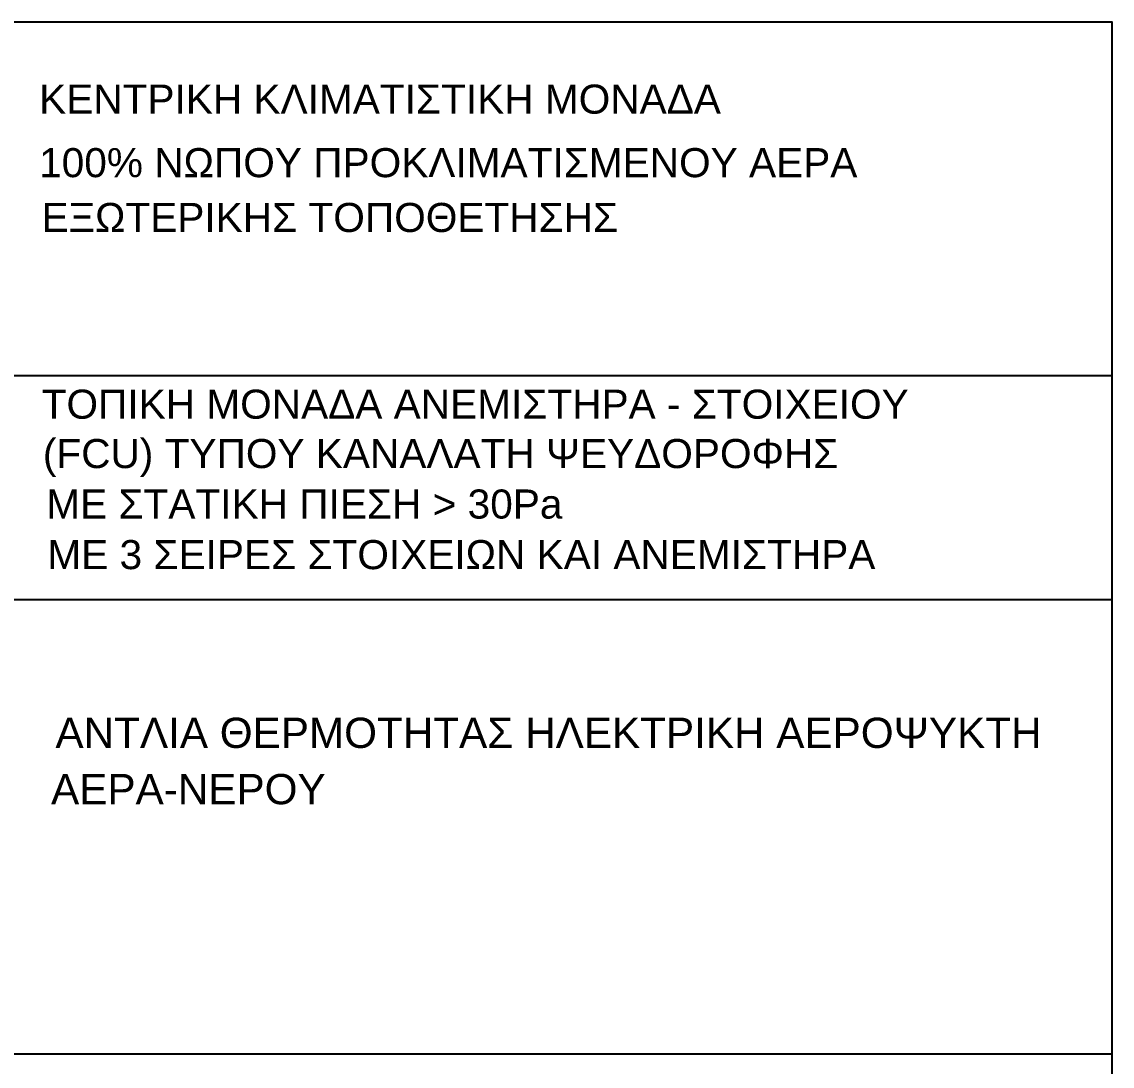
# Model space of a CAD drawing. Header units: metres. Extents: x -11 to 85, y -301 to 135.
# Drawn here: x 68.056 to 72.557, y -176.393 to -172.083 of the extents above; entities that cross this region are included whole.
import ezdxf

# ---------------------------------------------------------------- set-up
doc = ezdxf.new("R2010")
doc.units = ezdxf.units.M
doc.header["$LTSCALE"] = 0.036
doc.layers.add('mihanologika text', color=20, linetype='Continuous')
doc.styles.add('TSK_OM', font='arial.ttf')

msp = doc.modelspace()

# ---------------------------------------------------------------- linework, layer by layer
at = {"layer": 'mihanologika text'}
for p, q in [((64.1459, -172.0833), (72.5567, -172.0833)), ((64.1459, -173.5426), (72.5567, -173.5426)), ((64.1459, -174.4667), (72.5567, -174.4667)), ((64.1459, -176.3416), (72.5567, -176.3416))]:
    msp.add_line(p, q, dxfattribs=at)
msp.add_lwpolyline([(64.1459, -172.0833), (72.5553, -172.0833), (72.5553, -180.818), (64.1459, -180.818)], close=True, dxfattribs=at)

# ---------------------------------------------------------------- texts
at = {"layer": 'mihanologika text', "style": 'TSK_OM'}
for s, height, p in [('ΚΕΝΤΡΙΚΗ ΚΛΙΜΑΤΙΣΤΙΚΗ ΜΟΝΑΔΑ', 0.12, (68.1275, -172.4623, 2.0774)), ('100%%% ΝΩΠΟΥ ΠΡΟΚΛΙΜΑΤΙΣΜΕΝΟΥ ΑΕΡΑ ', 0.12, (68.1275, -172.7244, 2.0774)), ('ΕΞΩΤΕΡΙΚΗΣ ΤΟΠΟΘΕΤΗΣΗΣ', 0.12, (68.1377, -172.9506, 2.0774)), ('ΤΟΠΙΚΗ ΜΟΝΑΔΑ ΑΝΕΜΙΣΤΗΡΑ - ΣΤΟΙΧΕΙΟΥ', 0.12, (68.138, -173.7211, 0.6901)), ('(FCU) TYΠΟΥ ΚΑΝΑΛΑΤΗ ΨΕΥΔΟΡΟΦΗΣ', 0.12, (68.143, -173.9249)), ('ME ΣΤΑΤΙΚΗ ΠΙΕΣΗ > 30Pa', 0.12, (68.157, -174.1332)), ('ΜΕ 3 ΣΕΙΡΕΣ ΣΤΟΙΧΕΙΩΝ ΚΑΙ ΑΝΕΜΙΣΤΗΡΑ ', 0.12, (68.1615, -174.3419, 0.6901)), ('ΑΝΤΛΙΑ ΘΕΡΜΟΤΗΤΑΣ ΗΛΕΚΤΡΙΚΗ ΑΕΡΟΨΥΚΤΗ', 0.1248, (68.195, -175.0797, -1.1259)), ('ΑΕΡΑ-ΝΕΡΟΥ', 0.1248, (68.1769, -175.312, -1.1192))]:
    msp.add_text(s, height=height, dxfattribs=at).set_placement(p)

doc.saveas('drawing.dxf')
